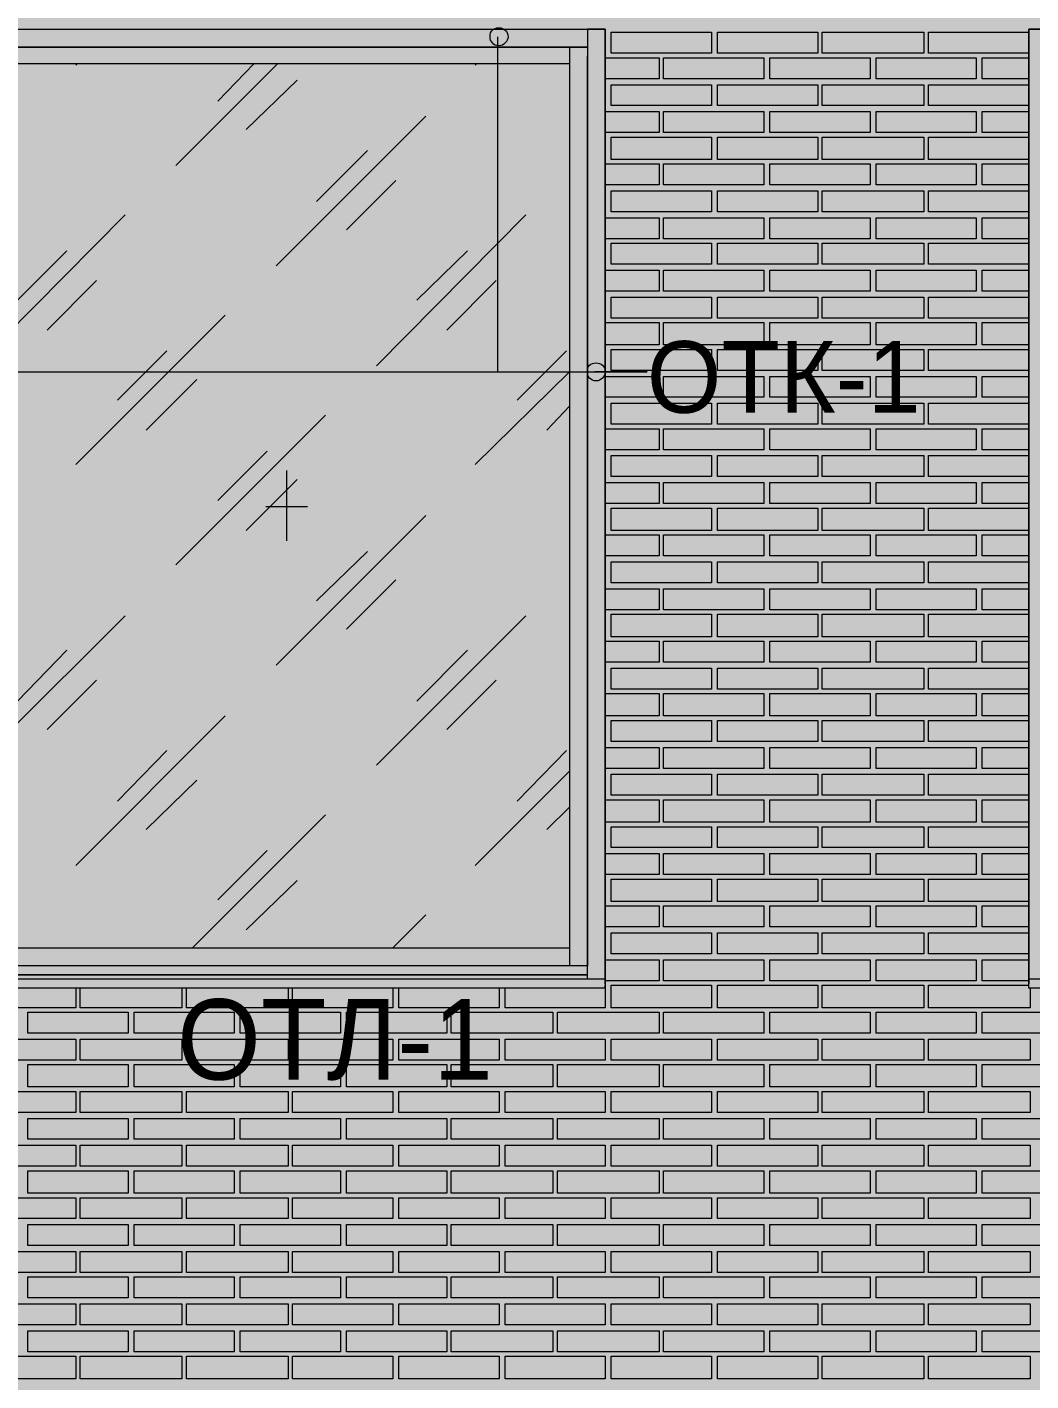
# Model space of a CAD drawing. Header units: millimetres. Extents: x -28928 to 100580, y -22867 to 36490.
# Drawn here: x 10970 to 13809, y 24164 to 27993 of the extents above; entities that cross this region are included whole.
import ezdxf

# ---------------------------------------------------------------- set-up
doc = ezdxf.new("R2010")
doc.units = ezdxf.units.MM
doc.layers.add('PDF _Геометрия', color=7, linetype='Continuous', true_color=0x8f8e8d)
doc.layers.add('PDF _Сплошная заливка', color=7, linetype='Continuous', true_color=0xffffff)
doc.layers.add('PDF _Текст', color=7, linetype='Continuous')

msp = doc.modelspace()

# ---------------------------------------------------------------- hatches: boundary and pattern name
at = {"layer": 'PDF _Сплошная заливка', "true_color": 0xdcd6cf, "transparency": 33554559}
msp.add_hatch(color=254, dxfattribs=at).paths.add_polyline_path([(-18676.6, 16343.4), (-18676.6, 19592.6), (-17276.3, 19592.6), (-17276.3, 16343.4), (19112.6, 16343.4), (19112.6, 30089.1), (-21853.9, 30089.1), (-21853.9, 16343.4), (-21375.9, 16343.4), (-21375.9, 19592.6), (-19277.4, 19592.6), (-19277.4, 16343.4)])

# ---------------------------------------------------------------- linework, layer by layer
at = {"layer": 'PDF _Геометрия', "color": 7, "lineweight": 9}
for points in [[(10854.1, 25299.9), (10854.1, 25363.4), (10854.1, 27910.3), (10854.1, 27986.4), (10803.4, 27986.4), (10803.4, 27910.3), (10803.4, 25363.4), (10803.4, 25287.2), (10803.4, 27986.4), (12605.7, 27986.4), (12605.7, 25287.2), (12605.7, 25363.4), (12605.7, 27910.3), (12605.7, 27986.4), (12554.9, 27986.4), (12554.9, 27910.3)], [(12301.1, 27965.3), (12301.1, 27017.6), (12724.1, 27017.6), (12576.1, 27017.6)], [(13853.7, 27986.4), (13803, 27986.4), (13803, 27910.3), (13803, 26636.8), (13803, 25363.4), (13803, 25287.2), (13803, 27986.4), (15601.1, 27986.4)], [(12554.9, 25338), (10854.1, 25338), (10854.1, 27910.3), (10854.1, 27935.7), (10904.9, 27935.7), (10904.9, 27910.3), (10904.9, 25338), (10854.1, 25338)], [(12504.1, 27935.7), (12554.9, 27935.7)], [(12504.1, 27935.7), (12504.1, 27910.3)], [(11108, 27884.9), (11112.2, 27889.1)], [(11391.4, 27601.4), (11679.1, 27889.1)], [(11509.9, 27783.4), (11611.4, 27889.1)], [(12237.6, 27884.9), (12241.8, 27889.1)], [(12504.1, 27910.3), (12504.1, 25338)], [(12554.9, 25299.9), (12554.9, 25363.4), (12554.9, 27910.3), (12554.9, 25338)], [(11590.3, 27703), (11734.1, 27842.6)], [(11674.9, 27318), (12098, 27741)], [(11789.1, 27499.9), (11933, 27643.7)], [(11873.7, 27419.5), (12013.4, 27559.1)], [(10904.9, 27114.9), (11247.6, 27461.8)], [(11958.4, 27034.5), (12381.4, 27461.8)], [(10943, 27220.7), (11082.6, 27360.3)], [(12072.6, 27220.7), (12216.4, 27360.3)], [(11027.6, 27136), (11167.2, 27275.7)], [(12157.2, 27136), (12296.8, 27275.7)], [(11108, 26755.3), (11531.1, 27178.4)], [(11226.4, 26937.2), (11366.1, 27076.8)], [(12356.1, 26937.2), (12495.7, 27076.8)], [(10833, 27017.6), (12724.1, 27017.6)], [(11306.8, 26852.6), (11450.7, 26996.4)], [(12237.6, 26755.3), (12504.1, 27017.6)], [(12440.7, 26852.6), (12504.1, 26920.3)], [(11391.4, 26471.8), (11814.5, 26894.9)], [(11509.9, 26653.7), (11649.5, 26793.4)], [(11704.5, 26738.4), (11704.5, 26539.5)], [(11590.3, 26569.1), (11734.1, 26713)], [(11645.3, 26636.8), (11763.7, 26636.8)], [(11674.9, 26188.4), (12098, 26611.4)], [(11789.1, 26370.3), (11933, 26509.9)], [(11873.7, 26289.9), (12013.4, 26429.5)], [(10904.9, 25985.3), (11247.6, 26328)], [(11958.4, 25904.9), (12381.4, 26328)], [(10943, 26086.8), (11082.6, 26230.7)], [(12072.6, 26086.8), (12216.4, 26230.7)], [(11027.6, 26006.4), (11167.2, 26146)], [(12157.2, 26006.4), (12296.8, 26146)], [(11108, 25621.4), (11531.1, 26044.5)], [(11226.4, 25803.4), (11366.1, 25947.2)], [(12356.1, 25803.4), (12495.7, 25947.2)], [(12237.6, 25621.4), (12504.1, 25888)], [(11306.8, 25723), (11450.7, 25862.6)], [(12440.7, 25723), (12504.1, 25786.4)], [(11438, 25388.7), (11814.5, 25765.3)], [(11509.9, 25524.1), (11649.5, 25663.7)], [(11590.3, 25439.5), (11734.1, 25579.1)], [(12004.9, 25388.7), (12098, 25481.8)], [(12554.9, 25312.6), (10854.1, 25312.6), (12554.9, 25312.6)], [(12554.9, 25312.6), (10854.1, 25312.6)], [(12554.9, 25338), (12504.1, 25338)], [(12605.7, 25338), (12605.7, 25312.6), (12605.7, 25299.9), (12605.7, 25274.5), (12605.7, 25283)], [(12605.7, 25299.9), (10803.4, 25299.9), (10803.4, 25304.1)], [(12605.7, 25274.5), (10803.4, 25274.5), (10803.4, 25299.9)], [(15601.1, 25304.1), (15601.1, 25299.9), (13803, 25299.9), (13803, 25304.1)], [(15601.1, 25299.9), (15601.1, 25274.5), (13803, 25274.5), (13803, 25299.9)], [(13803, 25274.5), (13803, 25283)]]:
    msp.add_lwpolyline(points, dxfattribs=at)
for points in [[(10879.5, 27935.7), (10854.1, 27935.7), (10854.1, 27986.4), (10879.5, 27986.4), (12554.9, 27986.4), (12554.9, 27935.7)], [(12504.1, 27889.1), (10904.9, 27889.1), (10904.9, 27935.7), (12504.1, 27935.7)], [(12504.1, 25338), (10904.9, 25338), (10904.9, 25388.7), (12504.1, 25388.7)]]:
    msp.add_lwpolyline(points, close=True, dxfattribs=at)
at = {"layer": 'PDF _Геометрия', "lineweight": 9}
for points in [[(12605.7, 27978), (12605.7, 27978)], [(13803, 27918.7), (13519.5, 27918.7), (13519.5, 27978), (13803, 27978)], [(12605.7, 27918.7), (12605.7, 27918.7)], [(12605.7, 27906), (12614.1, 27906), (12758, 27906), (12758, 27846.8), (12614.1, 27846.8), (12605.7, 27846.8)], [(13803, 27846.8), (13671.8, 27846.8), (13671.8, 27906), (13803, 27906)], [(12605.7, 27829.9), (12605.7, 27829.9)], [(13803, 27770.7), (13519.5, 27770.7), (13519.5, 27829.9), (13803, 27829.9)], [(12605.7, 27770.7), (12605.7, 27770.7)], [(12605.7, 27753.7), (12614.1, 27753.7), (12758, 27753.7), (12758, 27694.5), (12614.1, 27694.5), (12605.7, 27694.5)], [(13803, 27694.5), (13671.8, 27694.5), (13671.8, 27753.7), (13803, 27753.7)], [(12605.7, 27681.8), (12605.7, 27681.8)], [(13803, 27618.4), (13519.5, 27618.4), (13519.5, 27681.8), (13803, 27681.8)], [(12605.7, 27618.4), (12605.7, 27618.4)], [(12605.7, 27605.7), (12614.1, 27605.7), (12758, 27605.7), (12758, 27546.4), (12614.1, 27546.4), (12605.7, 27546.4)], [(13803, 27546.4), (13671.8, 27546.4), (13671.8, 27605.7), (13803, 27605.7)], [(12605.7, 27529.5), (12605.7, 27529.5)], [(13803, 27470.3), (13519.5, 27470.3), (13519.5, 27529.5), (13803, 27529.5)], [(12605.7, 27470.3), (12605.7, 27470.3)], [(12605.7, 27453.4), (12614.1, 27453.4), (12758, 27453.4), (12758, 27394.1), (12614.1, 27394.1), (12605.7, 27394.1)], [(13803, 27394.1), (13671.8, 27394.1), (13671.8, 27453.4), (13803, 27453.4)], [(12605.7, 27381.4), (12605.7, 27381.4)], [(13803, 27322.2), (13519.5, 27322.2), (13519.5, 27381.4), (13803, 27381.4)], [(12605.7, 27322.2), (12605.7, 27322.2)], [(12605.7, 27305.3), (12614.1, 27305.3), (12758, 27305.3), (12758, 27246), (12614.1, 27246), (12605.7, 27246)], [(13803, 27246), (13671.8, 27246), (13671.8, 27305.3), (13803, 27305.3)], [(12605.7, 27229.1), (12605.7, 27229.1)], [(13803, 27169.9), (13519.5, 27169.9), (13519.5, 27229.1), (13803, 27229.1)], [(12605.7, 27169.9), (12605.7, 27169.9)], [(12605.7, 27157.2), (12614.1, 27157.2), (12758, 27157.2), (12758, 27093.7), (12614.1, 27093.7), (12605.7, 27093.7)], [(13803, 27093.7), (13671.8, 27093.7), (13671.8, 27157.2), (13803, 27157.2)], [(12605.7, 27081), (12605.7, 27081)], [(13803, 27021.8), (13519.5, 27021.8), (13519.5, 27081), (13803, 27081)], [(12605.7, 27021.8), (12605.7, 27021.8)], [(12605.7, 27004.9), (12614.1, 27004.9), (12758, 27004.9), (12758, 26945.7), (12614.1, 26945.7), (12605.7, 26945.7)], [(13803, 26945.7), (13671.8, 26945.7), (13671.8, 27004.9), (13803, 27004.9)], [(12605.7, 26928.7), (12605.7, 26928.7)], [(13803, 26869.5), (13519.5, 26869.5), (13519.5, 26928.7), (13803, 26928.7)], [(12605.7, 26869.5), (12605.7, 26869.5)], [(12605.7, 26856.8), (12614.1, 26856.8), (12758, 26856.8), (12758, 26797.6), (12614.1, 26797.6), (12605.7, 26797.6)], [(13803, 26797.6), (13671.8, 26797.6), (13671.8, 26856.8), (13803, 26856.8)], [(12605.7, 26780.7), (12605.7, 26780.7)], [(13803, 26721.4), (13519.5, 26721.4), (13519.5, 26780.7), (13803, 26780.7)], [(12605.7, 26721.4), (12605.7, 26721.4)], [(12605.7, 26704.5), (12614.1, 26704.5), (12758, 26704.5), (12758, 26645.3), (12614.1, 26645.3), (12605.7, 26645.3)], [(13803, 26645.3), (13671.8, 26645.3), (13671.8, 26704.5), (13803, 26704.5)], [(12605.7, 26632.6), (12605.7, 26632.6)], [(13803, 26569.1), (13519.5, 26569.1), (13519.5, 26632.6), (13803, 26632.6)], [(12605.7, 26569.1), (12605.7, 26569.1)], [(12605.7, 26556.4), (12614.1, 26556.4), (12758, 26556.4), (12758, 26497.2), (12614.1, 26497.2), (12605.7, 26497.2)], [(13803, 26497.2), (13671.8, 26497.2), (13671.8, 26556.4), (13803, 26556.4)], [(12605.7, 26480.3), (12605.7, 26480.3)], [(13803, 26421), (13519.5, 26421), (13519.5, 26480.3), (13803, 26480.3)], [(12605.7, 26421), (12605.7, 26421)], [(12605.7, 26404.1), (12614.1, 26404.1), (12758, 26404.1), (12758, 26344.9), (12614.1, 26344.9), (12605.7, 26344.9)], [(13803, 26344.9), (13671.8, 26344.9), (13671.8, 26404.1), (13803, 26404.1)], [(12605.7, 26332.2), (12605.7, 26332.2)], [(13803, 26268.7), (13519.5, 26268.7), (13519.5, 26332.2), (13803, 26332.2)], [(12605.7, 26268.7), (12605.7, 26268.7)], [(12605.7, 26256), (12614.1, 26256), (12758, 26256), (12758, 26196.8), (12614.1, 26196.8), (12605.7, 26196.8)], [(13803, 26196.8), (13671.8, 26196.8), (13671.8, 26256), (13803, 26256)], [(12605.7, 26179.9), (12605.7, 26179.9)], [(13803, 26120.7), (13519.5, 26120.7), (13519.5, 26179.9), (13803, 26179.9)], [(12605.7, 26120.7), (12605.7, 26120.7)], [(12605.7, 26108), (12614.1, 26108), (12758, 26108), (12758, 26044.5), (12614.1, 26044.5), (12605.7, 26044.5)], [(13803, 26044.5), (13671.8, 26044.5), (13671.8, 26108), (13803, 26108)], [(12605.7, 26031.8), (12605.7, 26031.8)], [(13803, 25972.6), (13519.5, 25972.6), (13519.5, 26031.8), (13803, 26031.8)], [(12605.7, 25972.6), (12605.7, 25972.6)], [(12605.7, 25955.7), (12614.1, 25955.7), (12758, 25955.7), (12758, 25896.4), (12614.1, 25896.4), (12605.7, 25896.4)], [(13803, 25896.4), (13671.8, 25896.4), (13671.8, 25955.7), (13803, 25955.7)], [(12605.7, 25879.5), (12605.7, 25879.5)], [(13803, 25820.3), (13519.5, 25820.3), (13519.5, 25879.5), (13803, 25879.5)], [(12605.7, 25820.3), (12605.7, 25820.3)], [(12605.7, 25807.6), (12614.1, 25807.6), (12758, 25807.6), (12758, 25744.1), (12614.1, 25744.1), (12605.7, 25744.1)], [(13803, 25744.1), (13671.8, 25744.1), (13671.8, 25807.6), (13803, 25807.6)], [(12605.7, 25731.4), (12605.7, 25731.4)], [(13803, 25672.2), (13519.5, 25672.2), (13519.5, 25731.4), (13803, 25731.4)], [(12605.7, 25672.2), (12605.7, 25672.2)], [(12605.7, 25655.3), (12614.1, 25655.3), (12758, 25655.3), (12758, 25596), (12614.1, 25596), (12605.7, 25596)], [(13803, 25596), (13671.8, 25596), (13671.8, 25655.3), (13803, 25655.3)], [(12605.7, 25583.4), (12605.7, 25583.4)], [(13803, 25519.9), (13519.5, 25519.9), (13519.5, 25583.4), (13803, 25583.4)], [(12605.7, 25519.9), (12605.7, 25519.9)], [(12605.7, 25507.2), (12614.1, 25507.2), (12758, 25507.2), (12758, 25448), (12614.1, 25448), (12605.7, 25448)], [(13803, 25448), (13671.8, 25448), (13671.8, 25507.2), (13803, 25507.2)], [(12605.7, 25431), (12605.7, 25431)], [(13803, 25371.8), (13519.5, 25371.8), (13519.5, 25431), (13803, 25431)], [(12605.7, 25371.8), (12605.7, 25371.8)], [(12605.7, 25354.9), (12614.1, 25354.9), (12758, 25354.9), (12758, 25295.7), (12614.1, 25295.7), (12605.7, 25295.7)], [(13803, 25295.7), (13671.8, 25295.7), (13671.8, 25354.9), (13803, 25354.9)], [(11108, 25274.5), (11108, 25219.5), (10824.5, 25219.5), (10824.5, 25274.5)], [(11408.4, 25274.5), (11408.4, 25219.5), (11120.7, 25219.5), (11120.7, 25274.5)], [(11708.7, 25274.5), (11708.7, 25219.5), (11421.1, 25219.5), (11421.1, 25274.5)], [(12004.9, 25274.5), (12004.9, 25219.5), (11721.4, 25219.5), (11721.4, 25274.5)], [(12305.3, 25274.5), (12305.3, 25219.5), (12021.8, 25219.5), (12021.8, 25274.5)], [(12605.7, 25283), (12605.7, 25219.5), (12322.2, 25219.5), (12322.2, 25274.5)], [(12605.7, 25283), (12605.7, 25283)], [(13807.2, 25274.5), (13807.2, 25219.5), (13519.5, 25219.5), (13519.5, 25283), (13803, 25283)]]:
    msp.add_lwpolyline(points, dxfattribs=at)
for points in [[(12906.1, 27978), (12906.1, 27918.7), (12622.6, 27918.7), (12622.6, 27978)], [(13206.4, 27978), (13206.4, 27918.7), (12923, 27918.7), (12923, 27978)], [(13506.8, 27978), (13506.8, 27918.7), (13219.1, 27918.7), (13219.1, 27978)], [(13054.1, 27846.8), (12914.5, 27846.8), (12770.7, 27846.8), (12770.7, 27906), (12914.5, 27906), (13054.1, 27906)], [(13354.5, 27846.8), (13214.9, 27846.8), (13071.1, 27846.8), (13071.1, 27906), (13214.9, 27906), (13354.5, 27906)], [(13654.9, 27846.8), (13515.3, 27846.8), (13371.4, 27846.8), (13371.4, 27906), (13515.3, 27906), (13654.9, 27906)], [(12906.1, 27829.9), (12906.1, 27770.7), (12622.6, 27770.7), (12622.6, 27829.9)], [(13206.4, 27829.9), (13206.4, 27770.7), (12923, 27770.7), (12923, 27829.9)], [(13506.8, 27829.9), (13506.8, 27770.7), (13219.1, 27770.7), (13219.1, 27829.9)], [(13054.1, 27694.5), (12914.5, 27694.5), (12770.7, 27694.5), (12770.7, 27753.7), (12914.5, 27753.7), (13054.1, 27753.7)], [(13354.5, 27694.5), (13214.9, 27694.5), (13071.1, 27694.5), (13071.1, 27753.7), (13214.9, 27753.7), (13354.5, 27753.7)], [(13654.9, 27694.5), (13515.3, 27694.5), (13371.4, 27694.5), (13371.4, 27753.7), (13515.3, 27753.7), (13654.9, 27753.7)], [(12906.1, 27681.8), (12906.1, 27618.4), (12622.6, 27618.4), (12622.6, 27681.8)], [(13206.4, 27681.8), (13206.4, 27618.4), (12923, 27618.4), (12923, 27681.8)], [(13506.8, 27681.8), (13506.8, 27618.4), (13219.1, 27618.4), (13219.1, 27681.8)], [(13054.1, 27546.4), (12914.5, 27546.4), (12770.7, 27546.4), (12770.7, 27605.7), (12914.5, 27605.7), (13054.1, 27605.7)], [(13354.5, 27546.4), (13214.9, 27546.4), (13071.1, 27546.4), (13071.1, 27605.7), (13214.9, 27605.7), (13354.5, 27605.7)], [(13654.9, 27546.4), (13515.3, 27546.4), (13371.4, 27546.4), (13371.4, 27605.7), (13515.3, 27605.7), (13654.9, 27605.7)], [(12906.1, 27529.5), (12906.1, 27470.3), (12622.6, 27470.3), (12622.6, 27529.5)], [(13206.4, 27529.5), (13206.4, 27470.3), (12923, 27470.3), (12923, 27529.5)], [(13506.8, 27529.5), (13506.8, 27470.3), (13219.1, 27470.3), (13219.1, 27529.5)], [(13054.1, 27394.1), (12914.5, 27394.1), (12770.7, 27394.1), (12770.7, 27453.4), (12914.5, 27453.4), (13054.1, 27453.4)], [(13354.5, 27394.1), (13214.9, 27394.1), (13071.1, 27394.1), (13071.1, 27453.4), (13214.9, 27453.4), (13354.5, 27453.4)], [(13654.9, 27394.1), (13515.3, 27394.1), (13371.4, 27394.1), (13371.4, 27453.4), (13515.3, 27453.4), (13654.9, 27453.4)], [(12906.1, 27381.4), (12906.1, 27322.2), (12622.6, 27322.2), (12622.6, 27381.4)], [(13206.4, 27381.4), (13206.4, 27322.2), (12923, 27322.2), (12923, 27381.4)], [(13506.8, 27381.4), (13506.8, 27322.2), (13219.1, 27322.2), (13219.1, 27381.4)], [(13054.1, 27246), (12914.5, 27246), (12770.7, 27246), (12770.7, 27305.3), (12914.5, 27305.3), (13054.1, 27305.3)], [(13354.5, 27246), (13214.9, 27246), (13071.1, 27246), (13071.1, 27305.3), (13214.9, 27305.3), (13354.5, 27305.3)], [(13654.9, 27246), (13515.3, 27246), (13371.4, 27246), (13371.4, 27305.3), (13515.3, 27305.3), (13654.9, 27305.3)], [(12906.1, 27229.1), (12906.1, 27169.9), (12622.6, 27169.9), (12622.6, 27229.1)], [(13206.4, 27229.1), (13206.4, 27169.9), (12923, 27169.9), (12923, 27229.1)], [(13506.8, 27229.1), (13506.8, 27169.9), (13219.1, 27169.9), (13219.1, 27229.1)], [(13054.1, 27093.7), (12914.5, 27093.7), (12770.7, 27093.7), (12770.7, 27157.2), (12914.5, 27157.2), (13054.1, 27157.2)], [(13354.5, 27093.7), (13214.9, 27093.7), (13071.1, 27093.7), (13071.1, 27157.2), (13214.9, 27157.2), (13354.5, 27157.2)], [(13654.9, 27093.7), (13515.3, 27093.7), (13371.4, 27093.7), (13371.4, 27157.2), (13515.3, 27157.2), (13654.9, 27157.2)], [(12906.1, 27081), (12906.1, 27021.8), (12622.6, 27021.8), (12622.6, 27081)], [(13206.4, 27081), (13206.4, 27021.8), (12923, 27021.8), (12923, 27081)], [(13506.8, 27081), (13506.8, 27021.8), (13219.1, 27021.8), (13219.1, 27081)], [(13054.1, 26945.7), (12914.5, 26945.7), (12770.7, 26945.7), (12770.7, 27004.9), (12914.5, 27004.9), (13054.1, 27004.9)], [(13354.5, 26945.7), (13214.9, 26945.7), (13071.1, 26945.7), (13071.1, 27004.9), (13214.9, 27004.9), (13354.5, 27004.9)], [(13654.9, 26945.7), (13515.3, 26945.7), (13371.4, 26945.7), (13371.4, 27004.9), (13515.3, 27004.9), (13654.9, 27004.9)], [(12906.1, 26928.7), (12906.1, 26869.5), (12622.6, 26869.5), (12622.6, 26928.7)], [(13206.4, 26928.7), (13206.4, 26869.5), (12923, 26869.5), (12923, 26928.7)], [(13506.8, 26928.7), (13506.8, 26869.5), (13219.1, 26869.5), (13219.1, 26928.7)], [(13054.1, 26797.6), (12914.5, 26797.6), (12770.7, 26797.6), (12770.7, 26856.8), (12914.5, 26856.8), (13054.1, 26856.8)], [(13354.5, 26797.6), (13214.9, 26797.6), (13071.1, 26797.6), (13071.1, 26856.8), (13214.9, 26856.8), (13354.5, 26856.8)], [(13654.9, 26797.6), (13515.3, 26797.6), (13371.4, 26797.6), (13371.4, 26856.8), (13515.3, 26856.8), (13654.9, 26856.8)], [(12906.1, 26780.7), (12906.1, 26721.4), (12622.6, 26721.4), (12622.6, 26780.7)], [(13206.4, 26780.7), (13206.4, 26721.4), (12923, 26721.4), (12923, 26780.7)], [(13506.8, 26780.7), (13506.8, 26721.4), (13219.1, 26721.4), (13219.1, 26780.7)], [(13054.1, 26645.3), (12914.5, 26645.3), (12770.7, 26645.3), (12770.7, 26704.5), (12914.5, 26704.5), (13054.1, 26704.5)], [(13354.5, 26645.3), (13214.9, 26645.3), (13071.1, 26645.3), (13071.1, 26704.5), (13214.9, 26704.5), (13354.5, 26704.5)], [(13654.9, 26645.3), (13515.3, 26645.3), (13371.4, 26645.3), (13371.4, 26704.5), (13515.3, 26704.5), (13654.9, 26704.5)], [(12906.1, 26632.6), (12906.1, 26569.1), (12622.6, 26569.1), (12622.6, 26632.6)], [(13206.4, 26632.6), (13206.4, 26569.1), (12923, 26569.1), (12923, 26632.6)], [(13506.8, 26632.6), (13506.8, 26569.1), (13219.1, 26569.1), (13219.1, 26632.6)], [(13054.1, 26497.2), (12914.5, 26497.2), (12770.7, 26497.2), (12770.7, 26556.4), (12914.5, 26556.4), (13054.1, 26556.4)], [(13354.5, 26497.2), (13214.9, 26497.2), (13071.1, 26497.2), (13071.1, 26556.4), (13214.9, 26556.4), (13354.5, 26556.4)], [(13654.9, 26497.2), (13515.3, 26497.2), (13371.4, 26497.2), (13371.4, 26556.4), (13515.3, 26556.4), (13654.9, 26556.4)], [(12906.1, 26480.3), (12906.1, 26421), (12622.6, 26421), (12622.6, 26480.3)], [(13206.4, 26480.3), (13206.4, 26421), (12923, 26421), (12923, 26480.3)], [(13506.8, 26480.3), (13506.8, 26421), (13219.1, 26421), (13219.1, 26480.3)], [(13054.1, 26344.9), (12914.5, 26344.9), (12770.7, 26344.9), (12770.7, 26404.1), (12914.5, 26404.1), (13054.1, 26404.1)], [(13354.5, 26344.9), (13214.9, 26344.9), (13071.1, 26344.9), (13071.1, 26404.1), (13214.9, 26404.1), (13354.5, 26404.1)], [(13654.9, 26344.9), (13515.3, 26344.9), (13371.4, 26344.9), (13371.4, 26404.1), (13515.3, 26404.1), (13654.9, 26404.1)], [(12906.1, 26332.2), (12906.1, 26268.7), (12622.6, 26268.7), (12622.6, 26332.2)], [(13206.4, 26332.2), (13206.4, 26268.7), (12923, 26268.7), (12923, 26332.2)], [(13506.8, 26332.2), (13506.8, 26268.7), (13219.1, 26268.7), (13219.1, 26332.2)], [(13054.1, 26196.8), (12914.5, 26196.8), (12770.7, 26196.8), (12770.7, 26256), (12914.5, 26256), (13054.1, 26256)], [(13354.5, 26196.8), (13214.9, 26196.8), (13071.1, 26196.8), (13071.1, 26256), (13214.9, 26256), (13354.5, 26256)], [(13654.9, 26196.8), (13515.3, 26196.8), (13371.4, 26196.8), (13371.4, 26256), (13515.3, 26256), (13654.9, 26256)], [(12906.1, 26179.9), (12906.1, 26120.7), (12622.6, 26120.7), (12622.6, 26179.9)], [(13206.4, 26179.9), (13206.4, 26120.7), (12923, 26120.7), (12923, 26179.9)], [(13506.8, 26179.9), (13506.8, 26120.7), (13219.1, 26120.7), (13219.1, 26179.9)], [(13054.1, 26044.5), (12914.5, 26044.5), (12770.7, 26044.5), (12770.7, 26108), (12914.5, 26108), (13054.1, 26108)], [(13354.5, 26044.5), (13214.9, 26044.5), (13071.1, 26044.5), (13071.1, 26108), (13214.9, 26108), (13354.5, 26108)], [(13654.9, 26044.5), (13515.3, 26044.5), (13371.4, 26044.5), (13371.4, 26108), (13515.3, 26108), (13654.9, 26108)], [(12906.1, 26031.8), (12906.1, 25972.6), (12622.6, 25972.6), (12622.6, 26031.8)], [(13206.4, 26031.8), (13206.4, 25972.6), (12923, 25972.6), (12923, 26031.8)], [(13506.8, 26031.8), (13506.8, 25972.6), (13219.1, 25972.6), (13219.1, 26031.8)], [(13054.1, 25896.4), (12914.5, 25896.4), (12770.7, 25896.4), (12770.7, 25955.7), (12914.5, 25955.7), (13054.1, 25955.7)], [(13354.5, 25896.4), (13214.9, 25896.4), (13071.1, 25896.4), (13071.1, 25955.7), (13214.9, 25955.7), (13354.5, 25955.7)], [(13654.9, 25896.4), (13515.3, 25896.4), (13371.4, 25896.4), (13371.4, 25955.7), (13515.3, 25955.7), (13654.9, 25955.7)], [(12906.1, 25879.5), (12906.1, 25820.3), (12622.6, 25820.3), (12622.6, 25879.5)], [(13206.4, 25879.5), (13206.4, 25820.3), (12923, 25820.3), (12923, 25879.5)], [(13506.8, 25879.5), (13506.8, 25820.3), (13219.1, 25820.3), (13219.1, 25879.5)], [(13054.1, 25744.1), (12914.5, 25744.1), (12770.7, 25744.1), (12770.7, 25807.6), (12914.5, 25807.6), (13054.1, 25807.6)], [(13354.5, 25744.1), (13214.9, 25744.1), (13071.1, 25744.1), (13071.1, 25807.6), (13214.9, 25807.6), (13354.5, 25807.6)], [(13654.9, 25744.1), (13515.3, 25744.1), (13371.4, 25744.1), (13371.4, 25807.6), (13515.3, 25807.6), (13654.9, 25807.6)], [(12906.1, 25731.4), (12906.1, 25672.2), (12622.6, 25672.2), (12622.6, 25731.4)], [(13206.4, 25731.4), (13206.4, 25672.2), (12923, 25672.2), (12923, 25731.4)], [(13506.8, 25731.4), (13506.8, 25672.2), (13219.1, 25672.2), (13219.1, 25731.4)], [(13054.1, 25596), (12914.5, 25596), (12770.7, 25596), (12770.7, 25655.3), (12914.5, 25655.3), (13054.1, 25655.3)], [(13354.5, 25596), (13214.9, 25596), (13071.1, 25596), (13071.1, 25655.3), (13214.9, 25655.3), (13354.5, 25655.3)], [(13654.9, 25596), (13515.3, 25596), (13371.4, 25596), (13371.4, 25655.3), (13515.3, 25655.3), (13654.9, 25655.3)], [(12906.1, 25583.4), (12906.1, 25519.9), (12622.6, 25519.9), (12622.6, 25583.4)], [(13206.4, 25583.4), (13206.4, 25519.9), (12923, 25519.9), (12923, 25583.4)], [(13506.8, 25583.4), (13506.8, 25519.9), (13219.1, 25519.9), (13219.1, 25583.4)], [(13054.1, 25448), (12914.5, 25448), (12770.7, 25448), (12770.7, 25507.2), (12914.5, 25507.2), (13054.1, 25507.2)], [(13354.5, 25448), (13214.9, 25448), (13071.1, 25448), (13071.1, 25507.2), (13214.9, 25507.2), (13354.5, 25507.2)], [(13654.9, 25448), (13515.3, 25448), (13371.4, 25448), (13371.4, 25507.2), (13515.3, 25507.2), (13654.9, 25507.2)], [(12906.1, 25431), (12906.1, 25371.8), (12622.6, 25371.8), (12622.6, 25431)], [(13206.4, 25431), (13206.4, 25371.8), (12923, 25371.8), (12923, 25431)], [(13506.8, 25431), (13506.8, 25371.8), (13219.1, 25371.8), (13219.1, 25431)], [(13054.1, 25295.7), (12914.5, 25295.7), (12770.7, 25295.7), (12770.7, 25354.9), (12914.5, 25354.9), (13054.1, 25354.9)], [(13354.5, 25295.7), (13214.9, 25295.7), (13071.1, 25295.7), (13071.1, 25354.9), (13214.9, 25354.9), (13354.5, 25354.9)], [(13654.9, 25295.7), (13515.3, 25295.7), (13371.4, 25295.7), (13371.4, 25354.9), (13515.3, 25354.9), (13654.9, 25354.9)], [(12906.1, 25283), (12906.1, 25219.5), (12622.6, 25219.5), (12622.6, 25283)], [(13206.4, 25283), (13206.4, 25219.5), (12923, 25219.5), (12923, 25283)], [(13506.8, 25283), (13506.8, 25219.5), (13219.1, 25219.5), (13219.1, 25283)], [(11256.1, 25147.6), (11116.4, 25147.6), (10972.6, 25147.6), (10972.6, 25206.8), (11116.4, 25206.8), (11256.1, 25206.8)], [(11556.4, 25147.6), (11412.6, 25147.6), (11273, 25147.6), (11273, 25206.8), (11412.6, 25206.8), (11556.4, 25206.8)], [(11856.8, 25147.6), (11713, 25147.6), (11573.4, 25147.6), (11573.4, 25206.8), (11713, 25206.8), (11856.8, 25206.8)], [(12157.2, 25147.6), (12013.4, 25147.6), (11873.7, 25147.6), (11873.7, 25206.8), (12013.4, 25206.8), (12157.2, 25206.8)], [(12457.6, 25147.6), (12313.7, 25147.6), (12169.9, 25147.6), (12169.9, 25206.8), (12313.7, 25206.8), (12457.6, 25206.8)], [(12758, 25147.6), (12614.1, 25147.6), (12470.3, 25147.6), (12470.3, 25206.8), (12614.1, 25206.8), (12758, 25206.8)], [(13054.1, 25147.6), (12914.5, 25147.6), (12770.7, 25147.6), (12770.7, 25206.8), (12914.5, 25206.8), (13054.1, 25206.8)], [(13354.5, 25147.6), (13214.9, 25147.6), (13071.1, 25147.6), (13071.1, 25206.8), (13214.9, 25206.8), (13354.5, 25206.8)], [(13654.9, 25147.6), (13515.3, 25147.6), (13371.4, 25147.6), (13371.4, 25206.8), (13515.3, 25206.8), (13654.9, 25206.8)], [(13955.3, 25147.6), (13811.4, 25147.6), (13671.8, 25147.6), (13671.8, 25206.8), (13811.4, 25206.8), (13955.3, 25206.8)], [(11108, 25130.7), (11108, 25071.4), (10824.5, 25071.4), (10824.5, 25130.7)], [(11408.4, 25130.7), (11408.4, 25071.4), (11120.7, 25071.4), (11120.7, 25130.7)], [(11708.7, 25130.7), (11708.7, 25071.4), (11421.1, 25071.4), (11421.1, 25130.7)], [(12004.9, 25130.7), (12004.9, 25071.4), (11721.4, 25071.4), (11721.4, 25130.7)], [(12305.3, 25130.7), (12305.3, 25071.4), (12021.8, 25071.4), (12021.8, 25130.7)], [(12605.7, 25130.7), (12605.7, 25071.4), (12322.2, 25071.4), (12322.2, 25130.7)], [(12906.1, 25130.7), (12906.1, 25071.4), (12622.6, 25071.4), (12622.6, 25130.7)], [(13206.4, 25130.7), (13206.4, 25071.4), (12923, 25071.4), (12923, 25130.7)], [(13506.8, 25130.7), (13506.8, 25071.4), (13219.1, 25071.4), (13219.1, 25130.7)], [(13807.2, 25130.7), (13807.2, 25071.4), (13519.5, 25071.4), (13519.5, 25130.7)], [(11256.1, 24995.3), (11116.4, 24995.3), (10972.6, 24995.3), (10972.6, 25058.7), (11116.4, 25058.7), (11256.1, 25058.7)], [(11556.4, 24995.3), (11412.6, 24995.3), (11273, 24995.3), (11273, 25058.7), (11412.6, 25058.7), (11556.4, 25058.7)], [(11856.8, 24995.3), (11713, 24995.3), (11573.4, 24995.3), (11573.4, 25058.7), (11713, 25058.7), (11856.8, 25058.7)], [(12157.2, 24995.3), (12013.4, 24995.3), (11873.7, 24995.3), (11873.7, 25058.7), (12013.4, 25058.7), (12157.2, 25058.7)], [(12457.6, 24995.3), (12313.7, 24995.3), (12169.9, 24995.3), (12169.9, 25058.7), (12313.7, 25058.7), (12457.6, 25058.7)], [(12758, 24995.3), (12614.1, 24995.3), (12470.3, 24995.3), (12470.3, 25058.7), (12614.1, 25058.7), (12758, 25058.7)], [(13054.1, 24995.3), (12914.5, 24995.3), (12770.7, 24995.3), (12770.7, 25058.7), (12914.5, 25058.7), (13054.1, 25058.7)], [(13354.5, 24995.3), (13214.9, 24995.3), (13071.1, 24995.3), (13071.1, 25058.7), (13214.9, 25058.7), (13354.5, 25058.7)], [(13654.9, 24995.3), (13515.3, 24995.3), (13371.4, 24995.3), (13371.4, 25058.7), (13515.3, 25058.7), (13654.9, 25058.7)], [(13955.3, 24995.3), (13811.4, 24995.3), (13671.8, 24995.3), (13671.8, 25058.7), (13811.4, 25058.7), (13955.3, 25058.7)], [(11108, 24982.6), (11108, 24923.4), (10824.5, 24923.4), (10824.5, 24982.6)], [(11408.4, 24982.6), (11408.4, 24923.4), (11120.7, 24923.4), (11120.7, 24982.6)], [(11708.7, 24982.6), (11708.7, 24923.4), (11421.1, 24923.4), (11421.1, 24982.6)], [(12004.9, 24982.6), (12004.9, 24923.4), (11721.4, 24923.4), (11721.4, 24982.6)], [(12305.3, 24982.6), (12305.3, 24923.4), (12021.8, 24923.4), (12021.8, 24982.6)], [(12605.7, 24982.6), (12605.7, 24923.4), (12322.2, 24923.4), (12322.2, 24982.6)], [(12906.1, 24982.6), (12906.1, 24923.4), (12622.6, 24923.4), (12622.6, 24982.6)], [(13206.4, 24982.6), (13206.4, 24923.4), (12923, 24923.4), (12923, 24982.6)], [(13506.8, 24982.6), (13506.8, 24923.4), (13219.1, 24923.4), (13219.1, 24982.6)], [(13807.2, 24982.6), (13807.2, 24923.4), (13519.5, 24923.4), (13519.5, 24982.6)], [(11256.1, 24847.2), (11116.4, 24847.2), (10972.6, 24847.2), (10972.6, 24906.4), (11116.4, 24906.4), (11256.1, 24906.4)], [(11556.4, 24847.2), (11412.6, 24847.2), (11273, 24847.2), (11273, 24906.4), (11412.6, 24906.4), (11556.4, 24906.4)], [(11856.8, 24847.2), (11713, 24847.2), (11573.4, 24847.2), (11573.4, 24906.4), (11713, 24906.4), (11856.8, 24906.4)], [(12157.2, 24847.2), (12013.4, 24847.2), (11873.7, 24847.2), (11873.7, 24906.4), (12013.4, 24906.4), (12157.2, 24906.4)], [(12457.6, 24847.2), (12313.7, 24847.2), (12169.9, 24847.2), (12169.9, 24906.4), (12313.7, 24906.4), (12457.6, 24906.4)], [(12758, 24847.2), (12614.1, 24847.2), (12470.3, 24847.2), (12470.3, 24906.4), (12614.1, 24906.4), (12758, 24906.4)], [(13054.1, 24847.2), (12914.5, 24847.2), (12770.7, 24847.2), (12770.7, 24906.4), (12914.5, 24906.4), (13054.1, 24906.4)], [(13354.5, 24847.2), (13214.9, 24847.2), (13071.1, 24847.2), (13071.1, 24906.4), (13214.9, 24906.4), (13354.5, 24906.4)], [(13654.9, 24847.2), (13515.3, 24847.2), (13371.4, 24847.2), (13371.4, 24906.4), (13515.3, 24906.4), (13654.9, 24906.4)], [(13955.3, 24847.2), (13811.4, 24847.2), (13671.8, 24847.2), (13671.8, 24906.4), (13811.4, 24906.4), (13955.3, 24906.4)], [(11108, 24830.3), (11108, 24771), (10824.5, 24771), (10824.5, 24830.3)], [(11408.4, 24830.3), (11408.4, 24771), (11120.7, 24771), (11120.7, 24830.3)], [(11708.7, 24830.3), (11708.7, 24771), (11421.1, 24771), (11421.1, 24830.3)], [(12004.9, 24830.3), (12004.9, 24771), (11721.4, 24771), (11721.4, 24830.3)], [(12305.3, 24830.3), (12305.3, 24771), (12021.8, 24771), (12021.8, 24830.3)], [(12605.7, 24830.3), (12605.7, 24771), (12322.2, 24771), (12322.2, 24830.3)], [(12906.1, 24830.3), (12906.1, 24771), (12622.6, 24771), (12622.6, 24830.3)], [(13206.4, 24830.3), (13206.4, 24771), (12923, 24771), (12923, 24830.3)], [(13506.8, 24830.3), (13506.8, 24771), (13219.1, 24771), (13219.1, 24830.3)], [(13807.2, 24830.3), (13807.2, 24771), (13519.5, 24771), (13519.5, 24830.3)], [(11256.1, 24694.9), (11116.4, 24694.9), (10972.6, 24694.9), (10972.6, 24758.4), (11116.4, 24758.4), (11256.1, 24758.4)], [(11556.4, 24694.9), (11412.6, 24694.9), (11273, 24694.9), (11273, 24758.4), (11412.6, 24758.4), (11556.4, 24758.4)], [(11856.8, 24694.9), (11713, 24694.9), (11573.4, 24694.9), (11573.4, 24758.4), (11713, 24758.4), (11856.8, 24758.4)], [(12157.2, 24694.9), (12013.4, 24694.9), (11873.7, 24694.9), (11873.7, 24758.4), (12013.4, 24758.4), (12157.2, 24758.4)], [(12457.6, 24694.9), (12313.7, 24694.9), (12169.9, 24694.9), (12169.9, 24758.4), (12313.7, 24758.4), (12457.6, 24758.4)], [(12758, 24694.9), (12614.1, 24694.9), (12470.3, 24694.9), (12470.3, 24758.4), (12614.1, 24758.4), (12758, 24758.4)], [(13054.1, 24694.9), (12914.5, 24694.9), (12770.7, 24694.9), (12770.7, 24758.4), (12914.5, 24758.4), (13054.1, 24758.4)], [(13354.5, 24694.9), (13214.9, 24694.9), (13071.1, 24694.9), (13071.1, 24758.4), (13214.9, 24758.4), (13354.5, 24758.4)], [(13654.9, 24694.9), (13515.3, 24694.9), (13371.4, 24694.9), (13371.4, 24758.4), (13515.3, 24758.4), (13654.9, 24758.4)], [(13955.3, 24694.9), (13811.4, 24694.9), (13671.8, 24694.9), (13671.8, 24758.4), (13811.4, 24758.4), (13955.3, 24758.4)], [(11108, 24682.2), (11108, 24623), (10824.5, 24623), (10824.5, 24682.2)], [(11408.4, 24682.2), (11408.4, 24623), (11120.7, 24623), (11120.7, 24682.2)], [(11708.7, 24682.2), (11708.7, 24623), (11421.1, 24623), (11421.1, 24682.2)], [(12004.9, 24682.2), (12004.9, 24623), (11721.4, 24623), (11721.4, 24682.2)], [(12305.3, 24682.2), (12305.3, 24623), (12021.8, 24623), (12021.8, 24682.2)], [(12605.7, 24682.2), (12605.7, 24623), (12322.2, 24623), (12322.2, 24682.2)], [(12906.1, 24682.2), (12906.1, 24623), (12622.6, 24623), (12622.6, 24682.2)], [(13206.4, 24682.2), (13206.4, 24623), (12923, 24623), (12923, 24682.2)], [(13506.8, 24682.2), (13506.8, 24623), (13219.1, 24623), (13219.1, 24682.2)], [(13807.2, 24682.2), (13807.2, 24623), (13519.5, 24623), (13519.5, 24682.2)], [(11256.1, 24546.8), (11116.4, 24546.8), (10972.6, 24546.8), (10972.6, 24606), (11116.4, 24606), (11256.1, 24606)], [(11556.4, 24546.8), (11412.6, 24546.8), (11273, 24546.8), (11273, 24606), (11412.6, 24606), (11556.4, 24606)], [(11856.8, 24546.8), (11713, 24546.8), (11573.4, 24546.8), (11573.4, 24606), (11713, 24606), (11856.8, 24606)], [(12157.2, 24546.8), (12013.4, 24546.8), (11873.7, 24546.8), (11873.7, 24606), (12013.4, 24606), (12157.2, 24606)], [(12457.6, 24546.8), (12313.7, 24546.8), (12169.9, 24546.8), (12169.9, 24606), (12313.7, 24606), (12457.6, 24606)], [(12758, 24546.8), (12614.1, 24546.8), (12470.3, 24546.8), (12470.3, 24606), (12614.1, 24606), (12758, 24606)], [(13054.1, 24546.8), (12914.5, 24546.8), (12770.7, 24546.8), (12770.7, 24606), (12914.5, 24606), (13054.1, 24606)], [(13354.5, 24546.8), (13214.9, 24546.8), (13071.1, 24546.8), (13071.1, 24606), (13214.9, 24606), (13354.5, 24606)], [(13654.9, 24546.8), (13515.3, 24546.8), (13371.4, 24546.8), (13371.4, 24606), (13515.3, 24606), (13654.9, 24606)], [(13955.3, 24546.8), (13811.4, 24546.8), (13671.8, 24546.8), (13671.8, 24606), (13811.4, 24606), (13955.3, 24606)], [(11108, 24529.9), (11108, 24470.7), (10824.5, 24470.7), (10824.5, 24529.9)], [(11408.4, 24529.9), (11408.4, 24470.7), (11120.7, 24470.7), (11120.7, 24529.9)], [(11708.7, 24529.9), (11708.7, 24470.7), (11421.1, 24470.7), (11421.1, 24529.9)], [(12004.9, 24529.9), (12004.9, 24470.7), (11721.4, 24470.7), (11721.4, 24529.9)], [(12305.3, 24529.9), (12305.3, 24470.7), (12021.8, 24470.7), (12021.8, 24529.9)], [(12605.7, 24529.9), (12605.7, 24470.7), (12322.2, 24470.7), (12322.2, 24529.9)], [(12906.1, 24529.9), (12906.1, 24470.7), (12622.6, 24470.7), (12622.6, 24529.9)], [(13206.4, 24529.9), (13206.4, 24470.7), (12923, 24470.7), (12923, 24529.9)], [(13506.8, 24529.9), (13506.8, 24470.7), (13219.1, 24470.7), (13219.1, 24529.9)], [(13807.2, 24529.9), (13807.2, 24470.7), (13519.5, 24470.7), (13519.5, 24529.9)], [(11256.1, 24398.7), (11116.4, 24398.7), (10972.6, 24398.7), (10972.6, 24458), (11116.4, 24458), (11256.1, 24458)], [(11556.4, 24398.7), (11412.6, 24398.7), (11273, 24398.7), (11273, 24458), (11412.6, 24458), (11556.4, 24458)], [(11856.8, 24398.7), (11713, 24398.7), (11573.4, 24398.7), (11573.4, 24458), (11713, 24458), (11856.8, 24458)], [(12157.2, 24398.7), (12013.4, 24398.7), (11873.7, 24398.7), (11873.7, 24458), (12013.4, 24458), (12157.2, 24458)], [(12457.6, 24398.7), (12313.7, 24398.7), (12169.9, 24398.7), (12169.9, 24458), (12313.7, 24458), (12457.6, 24458)], [(12758, 24398.7), (12614.1, 24398.7), (12470.3, 24398.7), (12470.3, 24458), (12614.1, 24458), (12758, 24458)], [(13054.1, 24398.7), (12914.5, 24398.7), (12770.7, 24398.7), (12770.7, 24458), (12914.5, 24458), (13054.1, 24458)], [(13354.5, 24398.7), (13214.9, 24398.7), (13071.1, 24398.7), (13071.1, 24458), (13214.9, 24458), (13354.5, 24458)], [(13654.9, 24398.7), (13515.3, 24398.7), (13371.4, 24398.7), (13371.4, 24458), (13515.3, 24458), (13654.9, 24458)], [(13955.3, 24398.7), (13811.4, 24398.7), (13671.8, 24398.7), (13671.8, 24458), (13811.4, 24458), (13955.3, 24458)], [(11108, 24381.8), (11108, 24322.6), (10824.5, 24322.6), (10824.5, 24381.8)], [(11408.4, 24381.8), (11408.4, 24322.6), (11120.7, 24322.6), (11120.7, 24381.8)], [(11708.7, 24381.8), (11708.7, 24322.6), (11421.1, 24322.6), (11421.1, 24381.8)], [(12004.9, 24381.8), (12004.9, 24322.6), (11721.4, 24322.6), (11721.4, 24381.8)], [(12305.3, 24381.8), (12305.3, 24322.6), (12021.8, 24322.6), (12021.8, 24381.8)], [(12605.7, 24381.8), (12605.7, 24322.6), (12322.2, 24322.6), (12322.2, 24381.8)], [(12906.1, 24381.8), (12906.1, 24322.6), (12622.6, 24322.6), (12622.6, 24381.8)], [(13206.4, 24381.8), (13206.4, 24322.6), (12923, 24322.6), (12923, 24381.8)], [(13506.8, 24381.8), (13506.8, 24322.6), (13219.1, 24322.6), (13219.1, 24381.8)], [(13807.2, 24381.8), (13807.2, 24322.6), (13519.5, 24322.6), (13519.5, 24381.8)], [(11256.1, 24246.4), (11116.4, 24246.4), (10972.6, 24246.4), (10972.6, 24305.7), (11116.4, 24305.7), (11256.1, 24305.7)], [(11556.4, 24246.4), (11412.6, 24246.4), (11273, 24246.4), (11273, 24305.7), (11412.6, 24305.7), (11556.4, 24305.7)], [(11856.8, 24246.4), (11713, 24246.4), (11573.4, 24246.4), (11573.4, 24305.7), (11713, 24305.7), (11856.8, 24305.7)], [(12157.2, 24246.4), (12013.4, 24246.4), (11873.7, 24246.4), (11873.7, 24305.7), (12013.4, 24305.7), (12157.2, 24305.7)], [(12457.6, 24246.4), (12313.7, 24246.4), (12169.9, 24246.4), (12169.9, 24305.7), (12313.7, 24305.7), (12457.6, 24305.7)], [(12758, 24246.4), (12614.1, 24246.4), (12470.3, 24246.4), (12470.3, 24305.7), (12614.1, 24305.7), (12758, 24305.7)], [(13054.1, 24246.4), (12914.5, 24246.4), (12770.7, 24246.4), (12770.7, 24305.7), (12914.5, 24305.7), (13054.1, 24305.7)], [(13354.5, 24246.4), (13214.9, 24246.4), (13071.1, 24246.4), (13071.1, 24305.7), (13214.9, 24305.7), (13354.5, 24305.7)], [(13654.9, 24246.4), (13515.3, 24246.4), (13371.4, 24246.4), (13371.4, 24305.7), (13515.3, 24305.7), (13654.9, 24305.7)], [(13955.3, 24246.4), (13811.4, 24246.4), (13671.8, 24246.4), (13671.8, 24305.7), (13811.4, 24305.7), (13955.3, 24305.7)], [(11108, 24233.7), (11108, 24170.3), (10824.5, 24170.3), (10824.5, 24233.7)], [(11408.4, 24233.7), (11408.4, 24170.3), (11120.7, 24170.3), (11120.7, 24233.7)], [(11708.7, 24233.7), (11708.7, 24170.3), (11421.1, 24170.3), (11421.1, 24233.7)], [(12004.9, 24233.7), (12004.9, 24170.3), (11721.4, 24170.3), (11721.4, 24233.7)], [(12305.3, 24233.7), (12305.3, 24170.3), (12021.8, 24170.3), (12021.8, 24233.7)], [(12605.7, 24233.7), (12605.7, 24170.3), (12322.2, 24170.3), (12322.2, 24233.7)], [(12906.1, 24233.7), (12906.1, 24170.3), (12622.6, 24170.3), (12622.6, 24233.7)], [(13206.4, 24233.7), (13206.4, 24170.3), (12923, 24170.3), (12923, 24233.7)], [(13506.8, 24233.7), (13506.8, 24170.3), (13219.1, 24170.3), (13219.1, 24233.7)], [(13807.2, 24233.7), (13807.2, 24170.3), (13519.5, 24170.3), (13519.5, 24233.7)]]:
    msp.add_lwpolyline(points, close=True, dxfattribs=at)
at = {"layer": 'PDF _Геометрия', "color": 7, "lineweight": 9}
for points in [[(12279.9, 27965.3), (12279.9, 27982.2), (12288.4, 27990.7), (12305.3, 27990.7)], [(12279.9, 27965.3), (12279.9, 27982.2), (12288.4, 27990.7), (12305.3, 27990.7)], [(12305.3, 27990.7), (12318, 27990.7), (12330.7, 27982.2), (12330.7, 27965.3)], [(12305.3, 27990.7), (12318, 27990.7), (12330.7, 27982.2), (12330.7, 27965.3)], [(12305.3, 27939.9), (12288.4, 27939.9), (12279.9, 27952.6), (12279.9, 27965.3)], [(12305.3, 27939.9), (12288.4, 27939.9), (12279.9, 27952.6), (12279.9, 27965.3)], [(12330.7, 27965.3), (12330.7, 27952.6), (12318, 27939.9), (12305.3, 27939.9)], [(12330.7, 27965.3), (12330.7, 27952.6), (12318, 27939.9), (12305.3, 27939.9)], [(12554.9, 27017.6), (12554.9, 27034.5), (12563.4, 27043), (12580.3, 27043)], [(12554.9, 27017.6), (12554.9, 27034.5), (12563.4, 27043), (12580.3, 27043)], [(12580.3, 27043), (12593, 27043), (12605.7, 27034.5), (12605.7, 27017.6)], [(12580.3, 27043), (12593, 27043), (12605.7, 27034.5), (12605.7, 27017.6)], [(12580.3, 26992.2), (12563.4, 26992.2), (12554.9, 27004.9), (12554.9, 27017.6)], [(12580.3, 26992.2), (12563.4, 26992.2), (12554.9, 27004.9), (12554.9, 27017.6)], [(12605.7, 27017.6), (12605.7, 27004.9), (12593, 26992.2), (12580.3, 26992.2)], [(12605.7, 27017.6), (12605.7, 27004.9), (12593, 26992.2), (12580.3, 26992.2)]]:
    msp.add_open_spline(points, degree=3, dxfattribs=at)
at = {"layer": 'PDF _Сплошная заливка', "lineweight": 9, "transparency": 33554559}
msp.add_solid([(10904.9, 27889.1), (10904.9, 25388.7), (12504.1, 27889.1), (12504.1, 25388.7)], dxfattribs=at)

# ---------------------------------------------------------------- texts
at = {"layer": 'PDF _Текст', "attachment_point": 4, "style": ''}
for s, insert, char_height in [('ОТК-1', (12723.2, 27001.8), 202.56), ('ОТЛ-1', (11394.7, 25128.2), 227.71)]:
    msp.add_mtext(s, dxfattribs=dict(at, insert=insert, char_height=char_height))

doc.saveas('drawing.dxf')
